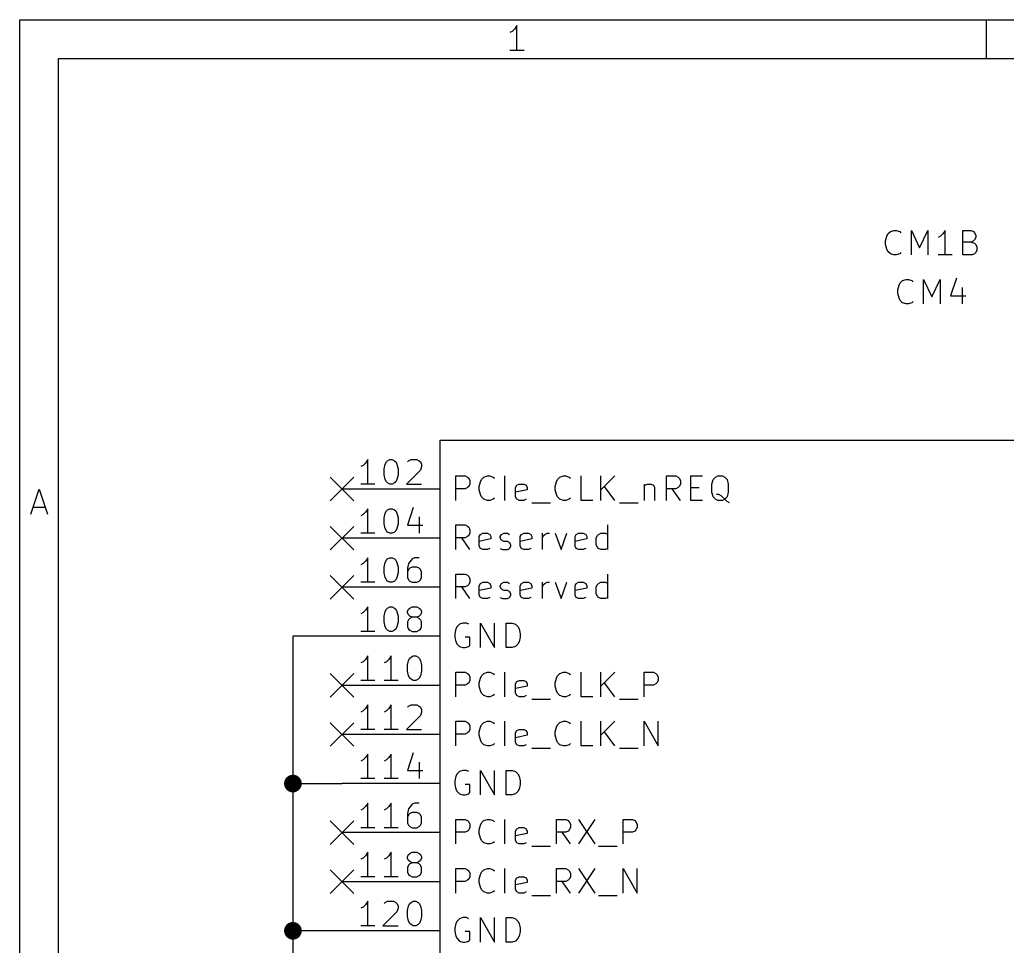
# Model space of a CAD drawing. Extents: x 0.4 to 11.3, y -7.9 to -0.4.
# Drawn here: x 0.394 to 2.405, y -2.282 to -0.394 of the extents above; entities that cross this region are included whole.
import ezdxf

# ---------------------------------------------------------------- set-up
doc = ezdxf.new("R2010")
doc.units = 0
doc.header["$MEASUREMENT"] = 0
for name, color, linetype in [('BLUE2', 5, 'CONTINUOUS'), ('CYAN2', 4, 'CONTINUOUS'), ('GREEN3', 91, 'CONTINUOUS'), ('RED2', 1, 'CONTINUOUS'), ('RED3', 11, 'CONTINUOUS')]:
    doc.layers.add(name, color=color, linetype=linetype)

msp = doc.modelspace()

# ---------------------------------------------------------------- linework, layer by layer
at = {"layer": 'BLUE2', "linetype": 'CONTINUOUS'}
for p, q in [((1.026, -1.326), (1.074, -1.374)), ((1.074, -1.326), (1.026, -1.374)), ((1.026, -1.426), (1.074, -1.474)), ((1.074, -1.426), (1.026, -1.474)), ((1.026, -1.526), (1.074, -1.574)), ((1.074, -1.526), (1.026, -1.574)), ((1.026, -1.726), (1.074, -1.774)), ((1.074, -1.726), (1.026, -1.774)), ((1.026, -1.826), (1.074, -1.874)), ((1.074, -1.826), (1.026, -1.874)), ((1.026, -2.026), (1.074, -2.074)), ((1.074, -2.026), (1.026, -2.074)), ((1.026, -2.126), (1.074, -2.174)), ((1.074, -2.126), (1.026, -2.174))]:
    msp.add_line(p, q, dxfattribs=at)
at = {"layer": 'CYAN2', "linetype": 'CONTINUOUS'}
for p, q in [((2.1667, -0.8252), (2.1738, -0.8228)), ((2.1738, -0.8228), (2.1786, -0.8228)), ((2.1786, -0.8228), (2.1857, -0.8252)), ((2.2095, -0.8728), (2.2095, -0.8228)), ((2.2095, -0.8228), (2.2262, -0.8585)), ((2.2262, -0.8585), (2.2429, -0.8228)), ((2.2429, -0.8228), (2.2429, -0.8728)), ((2.2786, -0.8228), (2.2738, -0.8299)), ((2.2786, -0.8728), (2.2786, -0.8228)), ((2.3143, -0.8728), (2.3143, -0.8228)), ((2.3143, -0.8228), (2.331, -0.8228)), ((2.331, -0.8228), (2.3357, -0.8252)), ((2.1571, -0.8442), (2.1595, -0.8347)), ((2.1571, -0.8514), (2.1571, -0.8442)), ((2.1595, -0.8347), (2.1619, -0.8299)), ((2.1619, -0.8299), (2.1667, -0.8252)), ((2.1857, -0.8252), (2.1881, -0.8276)), ((2.269, -0.8347), (2.2643, -0.8371)), ((2.2738, -0.8299), (2.269, -0.8347)), ((2.3357, -0.8442), (2.331, -0.8466)), ((2.3357, -0.8252), (2.3381, -0.8276)), ((2.3381, -0.8419), (2.3357, -0.8442)), ((2.3381, -0.8276), (2.3405, -0.8323)), ((2.3405, -0.8371), (2.3381, -0.8419)), ((2.3405, -0.8323), (2.3405, -0.8371)), ((2.1595, -0.8609), (2.1571, -0.8514)), ((2.1619, -0.8657), (2.1595, -0.8609)), ((2.331, -0.8466), (2.3143, -0.8466)), ((2.331, -0.8466), (2.3381, -0.849)), ((2.3381, -0.849), (2.3405, -0.8514)), ((2.3405, -0.8514), (2.3429, -0.8561)), ((2.3429, -0.8633), (2.3405, -0.868)), ((2.3429, -0.8561), (2.3429, -0.8633)), ((2.1667, -0.8704), (2.1619, -0.8657)), ((2.1738, -0.8728), (2.1667, -0.8704)), ((2.1786, -0.8728), (2.1738, -0.8728)), ((2.1857, -0.8704), (2.1786, -0.8728)), ((2.1881, -0.868), (2.1857, -0.8704)), ((2.2929, -0.8728), (2.2643, -0.8728)), ((2.3333, -0.8728), (2.3143, -0.8728)), ((2.3381, -0.8704), (2.3333, -0.8728)), ((2.3405, -0.868), (2.3381, -0.8704)), ((2.1917, -0.9252), (2.1988, -0.9228)), ((2.1988, -0.9228), (2.2036, -0.9228)), ((2.2036, -0.9228), (2.2107, -0.9252)), ((2.2345, -0.9728), (2.2345, -0.9228)), ((2.2345, -0.9228), (2.2512, -0.9585)), ((2.2512, -0.9585), (2.2679, -0.9228)), ((2.2679, -0.9228), (2.2679, -0.9728)), ((2.3012, -0.9204), (2.2893, -0.9561)), ((2.1821, -0.9442), (2.1845, -0.9347)), ((2.1821, -0.9514), (2.1821, -0.9442)), ((2.1845, -0.9347), (2.1869, -0.9299)), ((2.1869, -0.9299), (2.1917, -0.9252)), ((2.2107, -0.9252), (2.2131, -0.9276)), ((2.3131, -0.9395), (2.3131, -0.9728)), ((2.1845, -0.9609), (2.1821, -0.9514)), ((2.1869, -0.9657), (2.1845, -0.9609)), ((2.2893, -0.9561), (2.3202, -0.9561)), ((2.1917, -0.9704), (2.1869, -0.9657)), ((2.1988, -0.9728), (2.1917, -0.9704)), ((2.2036, -0.9728), (2.1988, -0.9728)), ((2.2107, -0.9704), (2.2036, -0.9728)), ((2.2131, -0.968), (2.2107, -0.9704)), ((1.2819, -1.3731), (1.2819, -1.3231)), ((1.2819, -1.3231), (1.3009, -1.3231)), ((1.3009, -1.3231), (1.3057, -1.3255)), ((1.3057, -1.3255), (1.3081, -1.3279)), ((1.3343, -1.3303), (1.339, -1.3255)), ((1.339, -1.3255), (1.3462, -1.3231)), ((1.3462, -1.3231), (1.3509, -1.3231)), ((1.3509, -1.3231), (1.3581, -1.3255)), ((1.3581, -1.3255), (1.3605, -1.3279)), ((1.3819, -1.3731), (1.3819, -1.3231)), ((1.489, -1.3303), (1.4938, -1.3255)), ((1.4938, -1.3255), (1.501, -1.3231)), ((1.501, -1.3231), (1.5057, -1.3231)), ((1.5057, -1.3231), (1.5129, -1.3255)), ((1.5129, -1.3255), (1.5152, -1.3279)), ((1.5367, -1.3731), (1.5367, -1.3231)), ((1.5771, -1.3731), (1.5771, -1.3231)), ((1.6057, -1.3231), (1.5771, -1.3517)), ((1.7105, -1.3731), (1.7105, -1.3231)), ((1.7105, -1.3231), (1.7295, -1.3231)), ((1.7295, -1.3231), (1.7343, -1.3255)), ((1.7343, -1.3255), (1.7367, -1.3279)), ((1.7605, -1.3731), (1.7605, -1.3231)), ((1.7605, -1.3231), (1.7843, -1.3231)), ((1.8057, -1.3303), (1.8105, -1.3255)), ((1.8105, -1.3255), (1.8152, -1.3231)), ((1.8152, -1.3231), (1.8248, -1.3231)), ((1.8248, -1.3231), (1.8295, -1.3255)), ((1.8295, -1.3255), (1.8343, -1.3303)), ((1.3057, -1.3469), (1.3009, -1.3493)), ((1.3081, -1.3446), (1.3057, -1.3469)), ((1.3081, -1.3279), (1.3105, -1.3327)), ((1.3105, -1.3398), (1.3081, -1.3446)), ((1.3105, -1.3327), (1.3105, -1.3398)), ((1.3295, -1.3446), (1.3319, -1.335)), ((1.3295, -1.3517), (1.3295, -1.3446)), ((1.3319, -1.335), (1.3343, -1.3303)), ((1.4033, -1.3469), (1.4057, -1.3422)), ((1.4033, -1.366), (1.4033, -1.3469)), ((1.4057, -1.3422), (1.4105, -1.3398)), ((1.4105, -1.3398), (1.42, -1.3398)), ((1.42, -1.3398), (1.4248, -1.3422)), ((1.4248, -1.3422), (1.4271, -1.3469)), ((1.4271, -1.3469), (1.4271, -1.3517)), ((1.4843, -1.3446), (1.4867, -1.335)), ((1.4843, -1.3517), (1.4843, -1.3446)), ((1.4867, -1.335), (1.489, -1.3303)), ((1.6057, -1.3731), (1.5843, -1.3446)), ((1.6652, -1.3398), (1.6652, -1.3731)), ((1.6652, -1.3446), (1.6676, -1.3422)), ((1.6676, -1.3422), (1.6724, -1.3398)), ((1.6724, -1.3398), (1.6795, -1.3398)), ((1.6795, -1.3398), (1.6843, -1.3422)), ((1.6843, -1.3422), (1.6867, -1.3469)), ((1.6867, -1.3469), (1.6867, -1.3731)), ((1.7343, -1.3469), (1.7295, -1.3493)), ((1.7367, -1.3446), (1.7343, -1.3469)), ((1.7367, -1.3279), (1.739, -1.3327)), ((1.739, -1.3398), (1.7367, -1.3446)), ((1.739, -1.3327), (1.739, -1.3398)), ((1.7605, -1.3469), (1.7771, -1.3469)), ((1.8033, -1.3398), (1.8057, -1.3303)), ((1.8033, -1.3565), (1.8033, -1.3398)), ((1.8343, -1.3303), (1.8367, -1.3398)), ((1.8367, -1.3398), (1.8367, -1.3565)), ((1.3009, -1.3493), (1.2819, -1.3493)), ((1.3319, -1.3612), (1.3295, -1.3517)), ((1.3343, -1.366), (1.3319, -1.3612)), ((1.339, -1.3708), (1.3343, -1.366)), ((1.4271, -1.3517), (1.4033, -1.3565)), ((1.4057, -1.3708), (1.4033, -1.366)), ((1.4867, -1.3612), (1.4843, -1.3517)), ((1.489, -1.366), (1.4867, -1.3612)), ((1.4938, -1.3708), (1.489, -1.366)), ((1.7295, -1.3493), (1.7105, -1.3493)), ((1.739, -1.3731), (1.7224, -1.3493)), ((1.8057, -1.366), (1.8033, -1.3565)), ((1.8105, -1.3708), (1.8057, -1.366)), ((1.8176, -1.3612), (1.8129, -1.3612)), ((1.8224, -1.3636), (1.8176, -1.3612)), ((1.8295, -1.3708), (1.8224, -1.3636)), ((1.8343, -1.366), (1.8295, -1.3708)), ((1.8367, -1.3565), (1.8343, -1.366)), ((1.3462, -1.3731), (1.339, -1.3708)), ((1.3509, -1.3731), (1.3462, -1.3731)), ((1.3581, -1.3708), (1.3509, -1.3731)), ((1.3605, -1.3684), (1.3581, -1.3708)), ((1.4105, -1.3731), (1.4057, -1.3708)), ((1.42, -1.3731), (1.4105, -1.3731)), ((1.4248, -1.3708), (1.42, -1.3731)), ((1.4367, -1.3779), (1.4748, -1.3779)), ((1.501, -1.3731), (1.4938, -1.3708)), ((1.5057, -1.3731), (1.501, -1.3731)), ((1.5129, -1.3708), (1.5057, -1.3731)), ((1.5152, -1.3684), (1.5129, -1.3708)), ((1.5605, -1.3731), (1.5367, -1.3731)), ((1.6152, -1.3779), (1.6533, -1.3779)), ((1.7843, -1.3731), (1.7605, -1.3731)), ((1.8152, -1.3731), (1.8105, -1.3708)), ((1.8248, -1.3731), (1.8152, -1.3731)), ((1.8295, -1.3708), (1.8248, -1.3731)), ((1.8343, -1.3755), (1.8295, -1.3708)), ((1.839, -1.3779), (1.8343, -1.3755)), ((1.2819, -1.4731), (1.2819, -1.4231)), ((1.2819, -1.4231), (1.3009, -1.4231)), ((1.3009, -1.4231), (1.3057, -1.4255)), ((1.3057, -1.4255), (1.3081, -1.4279)), ((1.5914, -1.4731), (1.5914, -1.4231)), ((1.3057, -1.4469), (1.3009, -1.4493)), ((1.3081, -1.4446), (1.3057, -1.4469)), ((1.3081, -1.4279), (1.3105, -1.4327)), ((1.3105, -1.4398), (1.3081, -1.4446)), ((1.3105, -1.4327), (1.3105, -1.4398)), ((1.3295, -1.4469), (1.3319, -1.4422)), ((1.3295, -1.466), (1.3295, -1.4469)), ((1.3319, -1.4422), (1.3367, -1.4398)), ((1.3367, -1.4398), (1.3462, -1.4398)), ((1.3462, -1.4398), (1.3509, -1.4422)), ((1.3509, -1.4422), (1.3533, -1.4469)), ((1.3533, -1.4469), (1.3533, -1.4517)), ((1.3724, -1.4469), (1.3748, -1.4422)), ((1.3724, -1.4493), (1.3724, -1.4469)), ((1.3748, -1.4422), (1.3795, -1.4398)), ((1.3795, -1.4398), (1.3867, -1.4398)), ((1.3867, -1.4398), (1.3914, -1.4422)), ((1.4129, -1.4469), (1.4152, -1.4422)), ((1.4129, -1.466), (1.4129, -1.4469)), ((1.4152, -1.4422), (1.42, -1.4398)), ((1.42, -1.4398), (1.4295, -1.4398)), ((1.4295, -1.4398), (1.4343, -1.4422)), ((1.4343, -1.4422), (1.4367, -1.4469)), ((1.4367, -1.4469), (1.4367, -1.4517)), ((1.4581, -1.4731), (1.4581, -1.4398)), ((1.4581, -1.4493), (1.4605, -1.4446)), ((1.4605, -1.4446), (1.4629, -1.4422)), ((1.4629, -1.4422), (1.4676, -1.4398)), ((1.4676, -1.4398), (1.4724, -1.4398)), ((1.4843, -1.4398), (1.4962, -1.4731)), ((1.4962, -1.4731), (1.5081, -1.4398)), ((1.5248, -1.4469), (1.5271, -1.4422)), ((1.5248, -1.466), (1.5248, -1.4469)), ((1.5271, -1.4422), (1.5319, -1.4398)), ((1.5319, -1.4398), (1.5414, -1.4398)), ((1.5414, -1.4398), (1.5462, -1.4422)), ((1.5462, -1.4422), (1.5486, -1.4469)), ((1.5486, -1.4469), (1.5486, -1.4517)), ((1.5676, -1.4493), (1.57, -1.4446)), ((1.57, -1.4446), (1.5724, -1.4422)), ((1.5724, -1.4422), (1.5771, -1.4398)), ((1.5771, -1.4398), (1.5867, -1.4398)), ((1.5867, -1.4398), (1.5914, -1.4422)), ((1.3009, -1.4493), (1.2819, -1.4493)), ((1.3105, -1.4731), (1.2938, -1.4493)), ((1.3533, -1.4517), (1.3295, -1.4565)), ((1.3319, -1.4708), (1.3295, -1.466)), ((1.3748, -1.4541), (1.3724, -1.4493)), ((1.3795, -1.4565), (1.3748, -1.4541)), ((1.3867, -1.4565), (1.3795, -1.4565)), ((1.3914, -1.4588), (1.3867, -1.4565)), ((1.3938, -1.4636), (1.3914, -1.4588)), ((1.3914, -1.4708), (1.3938, -1.466)), ((1.3938, -1.466), (1.3938, -1.4636)), ((1.4367, -1.4517), (1.4129, -1.4565)), ((1.4152, -1.4708), (1.4129, -1.466)), ((1.5486, -1.4517), (1.5248, -1.4565)), ((1.5271, -1.4708), (1.5248, -1.466)), ((1.5676, -1.4636), (1.5676, -1.4493)), ((1.57, -1.4684), (1.5676, -1.4636)), ((1.3367, -1.4731), (1.3319, -1.4708)), ((1.3462, -1.4731), (1.3367, -1.4731)), ((1.3509, -1.4708), (1.3462, -1.4731)), ((1.3724, -1.4708), (1.3771, -1.4731)), ((1.3771, -1.4731), (1.3867, -1.4731)), ((1.3867, -1.4731), (1.3914, -1.4708)), ((1.42, -1.4731), (1.4152, -1.4708)), ((1.4295, -1.4731), (1.42, -1.4731)), ((1.4343, -1.4708), (1.4295, -1.4731)), ((1.5319, -1.4731), (1.5271, -1.4708)), ((1.5414, -1.4731), (1.5319, -1.4731)), ((1.5462, -1.4708), (1.5414, -1.4731)), ((1.5724, -1.4708), (1.57, -1.4684)), ((1.5771, -1.4731), (1.5724, -1.4708)), ((1.5867, -1.4731), (1.5771, -1.4731)), ((1.5914, -1.4708), (1.5867, -1.4731)), ((1.2819, -1.5731), (1.2819, -1.5231)), ((1.2819, -1.5231), (1.3009, -1.5231)), ((1.3009, -1.5231), (1.3057, -1.5255)), ((1.3057, -1.5255), (1.3081, -1.5279)), ((1.3081, -1.5279), (1.3105, -1.5327)), ((1.5914, -1.5731), (1.5914, -1.5231)), ((1.3057, -1.5469), (1.3009, -1.5493)), ((1.3081, -1.5446), (1.3057, -1.5469)), ((1.3105, -1.5398), (1.3081, -1.5446)), ((1.3105, -1.5327), (1.3105, -1.5398)), ((1.3295, -1.5469), (1.3319, -1.5422)), ((1.3295, -1.566), (1.3295, -1.5469)), ((1.3319, -1.5422), (1.3367, -1.5398)), ((1.3367, -1.5398), (1.3462, -1.5398)), ((1.3462, -1.5398), (1.3509, -1.5422)), ((1.3509, -1.5422), (1.3533, -1.5469)), ((1.3533, -1.5469), (1.3533, -1.5517)), ((1.3724, -1.5469), (1.3748, -1.5422)), ((1.3724, -1.5493), (1.3724, -1.5469)), ((1.3748, -1.5422), (1.3795, -1.5398)), ((1.3795, -1.5398), (1.3867, -1.5398)), ((1.3867, -1.5398), (1.3914, -1.5422)), ((1.4129, -1.5469), (1.4152, -1.5422)), ((1.4129, -1.566), (1.4129, -1.5469)), ((1.4152, -1.5422), (1.42, -1.5398)), ((1.42, -1.5398), (1.4295, -1.5398)), ((1.4295, -1.5398), (1.4343, -1.5422)), ((1.4343, -1.5422), (1.4367, -1.5469)), ((1.4367, -1.5469), (1.4367, -1.5517)), ((1.4581, -1.5731), (1.4581, -1.5398)), ((1.4581, -1.5493), (1.4605, -1.5446)), ((1.4605, -1.5446), (1.4629, -1.5422)), ((1.4629, -1.5422), (1.4676, -1.5398)), ((1.4676, -1.5398), (1.4724, -1.5398)), ((1.4843, -1.5398), (1.4962, -1.5731)), ((1.4962, -1.5731), (1.5081, -1.5398)), ((1.5248, -1.5469), (1.5271, -1.5422)), ((1.5248, -1.566), (1.5248, -1.5469)), ((1.5271, -1.5422), (1.5319, -1.5398)), ((1.5319, -1.5398), (1.5414, -1.5398)), ((1.5414, -1.5398), (1.5462, -1.5422)), ((1.5462, -1.5422), (1.5486, -1.5469)), ((1.5486, -1.5469), (1.5486, -1.5517)), ((1.5676, -1.5493), (1.57, -1.5446)), ((1.57, -1.5446), (1.5724, -1.5422)), ((1.5724, -1.5422), (1.5771, -1.5398)), ((1.5771, -1.5398), (1.5867, -1.5398)), ((1.5867, -1.5398), (1.5914, -1.5422)), ((1.3009, -1.5493), (1.2819, -1.5493)), ((1.3105, -1.5731), (1.2938, -1.5493)), ((1.3533, -1.5517), (1.3295, -1.5565)), ((1.3319, -1.5708), (1.3295, -1.566)), ((1.3748, -1.5541), (1.3724, -1.5493)), ((1.3795, -1.5565), (1.3748, -1.5541)), ((1.3867, -1.5565), (1.3795, -1.5565)), ((1.3914, -1.5588), (1.3867, -1.5565)), ((1.3938, -1.5636), (1.3914, -1.5588)), ((1.3914, -1.5708), (1.3938, -1.566)), ((1.3938, -1.566), (1.3938, -1.5636)), ((1.4367, -1.5517), (1.4129, -1.5565)), ((1.4152, -1.5708), (1.4129, -1.566)), ((1.5486, -1.5517), (1.5248, -1.5565)), ((1.5271, -1.5708), (1.5248, -1.566)), ((1.5676, -1.5636), (1.5676, -1.5493)), ((1.57, -1.5684), (1.5676, -1.5636)), ((1.5724, -1.5708), (1.57, -1.5684)), ((1.3367, -1.5731), (1.3319, -1.5708)), ((1.3462, -1.5731), (1.3367, -1.5731)), ((1.3509, -1.5708), (1.3462, -1.5731)), ((1.3724, -1.5708), (1.3771, -1.5731)), ((1.3771, -1.5731), (1.3867, -1.5731)), ((1.3867, -1.5731), (1.3914, -1.5708)), ((1.42, -1.5731), (1.4152, -1.5708)), ((1.4295, -1.5731), (1.42, -1.5731)), ((1.4343, -1.5708), (1.4295, -1.5731)), ((1.5319, -1.5731), (1.5271, -1.5708)), ((1.5414, -1.5731), (1.5319, -1.5731)), ((1.5462, -1.5708), (1.5414, -1.5731)), ((1.5771, -1.5731), (1.5724, -1.5708)), ((1.5867, -1.5731), (1.5771, -1.5731)), ((1.5914, -1.5708), (1.5867, -1.5731)), ((1.289, -1.6255), (1.2843, -1.6303)), ((1.2962, -1.6231), (1.289, -1.6255)), ((1.3033, -1.6231), (1.2962, -1.6231)), ((1.3081, -1.6255), (1.3033, -1.6231)), ((1.3319, -1.6731), (1.3319, -1.6231)), ((1.3319, -1.6231), (1.3605, -1.6731)), ((1.3605, -1.6731), (1.3605, -1.6231)), ((1.3843, -1.6731), (1.3843, -1.6231)), ((1.3843, -1.6231), (1.3962, -1.6231)), ((1.3962, -1.6231), (1.4033, -1.6255)), ((1.4033, -1.6255), (1.4081, -1.6303)), ((1.2819, -1.635), (1.2795, -1.6446)), ((1.2795, -1.6446), (1.2795, -1.6517)), ((1.2843, -1.6303), (1.2819, -1.635)), ((1.4081, -1.6303), (1.4105, -1.635)), ((1.4105, -1.635), (1.4129, -1.6446)), ((1.4129, -1.6446), (1.4129, -1.6517)), ((1.2795, -1.6517), (1.2819, -1.6612)), ((1.2819, -1.6612), (1.2843, -1.666)), ((1.2843, -1.666), (1.289, -1.6708)), ((1.3105, -1.6517), (1.3009, -1.6517)), ((1.3081, -1.6708), (1.3105, -1.6684)), ((1.3105, -1.6684), (1.3105, -1.6517)), ((1.4081, -1.666), (1.4033, -1.6708)), ((1.4105, -1.6612), (1.4081, -1.666)), ((1.4129, -1.6517), (1.4105, -1.6612)), ((1.289, -1.6708), (1.2962, -1.6731)), ((1.2962, -1.6731), (1.3009, -1.6731)), ((1.3009, -1.6731), (1.3081, -1.6708)), ((1.3962, -1.6731), (1.3843, -1.6731)), ((1.4033, -1.6708), (1.3962, -1.6731)), ((1.2819, -1.7731), (1.2819, -1.7231)), ((1.2819, -1.7231), (1.3009, -1.7231)), ((1.3009, -1.7231), (1.3057, -1.7255)), ((1.3057, -1.7255), (1.3081, -1.7279)), ((1.3081, -1.7279), (1.3105, -1.7327)), ((1.3343, -1.7303), (1.339, -1.7255)), ((1.339, -1.7255), (1.3462, -1.7231)), ((1.3462, -1.7231), (1.3509, -1.7231)), ((1.3509, -1.7231), (1.3581, -1.7255)), ((1.3581, -1.7255), (1.3605, -1.7279)), ((1.3819, -1.7731), (1.3819, -1.7231)), ((1.489, -1.7303), (1.4938, -1.7255)), ((1.4938, -1.7255), (1.501, -1.7231)), ((1.501, -1.7231), (1.5057, -1.7231)), ((1.5057, -1.7231), (1.5129, -1.7255)), ((1.5129, -1.7255), (1.5152, -1.7279)), ((1.5367, -1.7731), (1.5367, -1.7231)), ((1.5771, -1.7731), (1.5771, -1.7231)), ((1.6057, -1.7231), (1.5771, -1.7517)), ((1.6652, -1.7731), (1.6652, -1.7231)), ((1.6652, -1.7231), (1.6843, -1.7231)), ((1.6843, -1.7231), (1.689, -1.7255)), ((1.689, -1.7255), (1.6914, -1.7279)), ((1.6914, -1.7279), (1.6938, -1.7327)), ((1.3009, -1.7493), (1.2819, -1.7493)), ((1.3057, -1.7469), (1.3009, -1.7493)), ((1.3081, -1.7446), (1.3057, -1.7469)), ((1.3105, -1.7398), (1.3081, -1.7446)), ((1.3105, -1.7327), (1.3105, -1.7398)), ((1.3295, -1.7446), (1.3319, -1.735)), ((1.3295, -1.7517), (1.3295, -1.7446)), ((1.3319, -1.735), (1.3343, -1.7303)), ((1.4033, -1.7469), (1.4057, -1.7422)), ((1.4033, -1.766), (1.4033, -1.7469)), ((1.4057, -1.7422), (1.4105, -1.7398)), ((1.4105, -1.7398), (1.42, -1.7398)), ((1.42, -1.7398), (1.4248, -1.7422)), ((1.4248, -1.7422), (1.4271, -1.7469)), ((1.4271, -1.7469), (1.4271, -1.7517)), ((1.4843, -1.7446), (1.4867, -1.735)), ((1.4843, -1.7517), (1.4843, -1.7446)), ((1.4867, -1.735), (1.489, -1.7303)), ((1.6057, -1.7731), (1.5843, -1.7446)), ((1.6843, -1.7493), (1.6652, -1.7493)), ((1.689, -1.7469), (1.6843, -1.7493)), ((1.6914, -1.7446), (1.689, -1.7469)), ((1.6938, -1.7398), (1.6914, -1.7446)), ((1.6938, -1.7327), (1.6938, -1.7398)), ((1.3319, -1.7612), (1.3295, -1.7517)), ((1.3343, -1.766), (1.3319, -1.7612)), ((1.339, -1.7708), (1.3343, -1.766)), ((1.3605, -1.7684), (1.3581, -1.7708)), ((1.4271, -1.7517), (1.4033, -1.7565)), ((1.4057, -1.7708), (1.4033, -1.766)), ((1.4867, -1.7612), (1.4843, -1.7517)), ((1.489, -1.766), (1.4867, -1.7612)), ((1.4938, -1.7708), (1.489, -1.766)), ((1.5152, -1.7684), (1.5129, -1.7708)), ((1.3462, -1.7731), (1.339, -1.7708)), ((1.3509, -1.7731), (1.3462, -1.7731)), ((1.3581, -1.7708), (1.3509, -1.7731)), ((1.4105, -1.7731), (1.4057, -1.7708)), ((1.42, -1.7731), (1.4105, -1.7731)), ((1.4248, -1.7708), (1.42, -1.7731)), ((1.4367, -1.7779), (1.4748, -1.7779)), ((1.501, -1.7731), (1.4938, -1.7708)), ((1.5057, -1.7731), (1.501, -1.7731)), ((1.5129, -1.7708), (1.5057, -1.7731)), ((1.5605, -1.7731), (1.5367, -1.7731)), ((1.6152, -1.7779), (1.6533, -1.7779)), ((1.2819, -1.8731), (1.2819, -1.8231)), ((1.2819, -1.8231), (1.3009, -1.8231)), ((1.3009, -1.8231), (1.3057, -1.8255)), ((1.3057, -1.8255), (1.3081, -1.8279)), ((1.3081, -1.8279), (1.3105, -1.8327)), ((1.3343, -1.8303), (1.339, -1.8255)), ((1.339, -1.8255), (1.3462, -1.8231)), ((1.3462, -1.8231), (1.3509, -1.8231)), ((1.3509, -1.8231), (1.3581, -1.8255)), ((1.3581, -1.8255), (1.3605, -1.8279)), ((1.3819, -1.8731), (1.3819, -1.8231)), ((1.489, -1.8303), (1.4938, -1.8255)), ((1.4938, -1.8255), (1.501, -1.8231)), ((1.501, -1.8231), (1.5057, -1.8231)), ((1.5057, -1.8231), (1.5129, -1.8255)), ((1.5129, -1.8255), (1.5152, -1.8279)), ((1.5367, -1.8731), (1.5367, -1.8231)), ((1.5771, -1.8731), (1.5771, -1.8231)), ((1.6057, -1.8231), (1.5771, -1.8517)), ((1.6652, -1.8731), (1.6652, -1.8231)), ((1.6652, -1.8231), (1.6938, -1.8731)), ((1.6938, -1.8731), (1.6938, -1.8231)), ((1.3009, -1.8493), (1.2819, -1.8493)), ((1.3057, -1.8469), (1.3009, -1.8493)), ((1.3081, -1.8446), (1.3057, -1.8469)), ((1.3105, -1.8398), (1.3081, -1.8446)), ((1.3105, -1.8327), (1.3105, -1.8398)), ((1.3295, -1.8446), (1.3319, -1.835)), ((1.3295, -1.8517), (1.3295, -1.8446)), ((1.3319, -1.835), (1.3343, -1.8303)), ((1.4033, -1.8469), (1.4057, -1.8422)), ((1.4033, -1.866), (1.4033, -1.8469)), ((1.4057, -1.8422), (1.4105, -1.8398)), ((1.4105, -1.8398), (1.42, -1.8398)), ((1.42, -1.8398), (1.4248, -1.8422)), ((1.4248, -1.8422), (1.4271, -1.8469)), ((1.4271, -1.8469), (1.4271, -1.8517)), ((1.4843, -1.8446), (1.4867, -1.835)), ((1.4843, -1.8517), (1.4843, -1.8446)), ((1.4867, -1.835), (1.489, -1.8303)), ((1.6057, -1.8731), (1.5843, -1.8446)), ((1.3319, -1.8612), (1.3295, -1.8517)), ((1.3343, -1.866), (1.3319, -1.8612)), ((1.339, -1.8708), (1.3343, -1.866)), ((1.3605, -1.8684), (1.3581, -1.8708)), ((1.4271, -1.8517), (1.4033, -1.8565)), ((1.4057, -1.8708), (1.4033, -1.866)), ((1.4867, -1.8612), (1.4843, -1.8517)), ((1.489, -1.866), (1.4867, -1.8612)), ((1.4938, -1.8708), (1.489, -1.866)), ((1.5152, -1.8684), (1.5129, -1.8708)), ((1.3462, -1.8731), (1.339, -1.8708)), ((1.3509, -1.8731), (1.3462, -1.8731)), ((1.3581, -1.8708), (1.3509, -1.8731)), ((1.4105, -1.8731), (1.4057, -1.8708)), ((1.42, -1.8731), (1.4105, -1.8731)), ((1.4248, -1.8708), (1.42, -1.8731)), ((1.4367, -1.8779), (1.4748, -1.8779)), ((1.501, -1.8731), (1.4938, -1.8708)), ((1.5057, -1.8731), (1.501, -1.8731)), ((1.5129, -1.8708), (1.5057, -1.8731)), ((1.5605, -1.8731), (1.5367, -1.8731)), ((1.6152, -1.8779), (1.6533, -1.8779)), ((1.2843, -1.9303), (1.2819, -1.935)), ((1.289, -1.9255), (1.2843, -1.9303)), ((1.2962, -1.9231), (1.289, -1.9255)), ((1.3033, -1.9231), (1.2962, -1.9231)), ((1.3081, -1.9255), (1.3033, -1.9231)), ((1.3319, -1.9731), (1.3319, -1.9231)), ((1.3319, -1.9231), (1.3605, -1.9731)), ((1.3605, -1.9731), (1.3605, -1.9231)), ((1.3843, -1.9731), (1.3843, -1.9231)), ((1.3843, -1.9231), (1.3962, -1.9231)), ((1.3962, -1.9231), (1.4033, -1.9255)), ((1.4033, -1.9255), (1.4081, -1.9303)), ((1.4081, -1.9303), (1.4105, -1.935)), ((1.2819, -1.935), (1.2795, -1.9446)), ((1.2795, -1.9446), (1.2795, -1.9517)), ((1.4105, -1.935), (1.4129, -1.9446)), ((1.4129, -1.9446), (1.4129, -1.9517)), ((1.2795, -1.9517), (1.2819, -1.9612)), ((1.2819, -1.9612), (1.2843, -1.966)), ((1.2843, -1.966), (1.289, -1.9708)), ((1.289, -1.9708), (1.2962, -1.9731)), ((1.3105, -1.9517), (1.3009, -1.9517)), ((1.3009, -1.9731), (1.3081, -1.9708)), ((1.3081, -1.9708), (1.3105, -1.9684)), ((1.3105, -1.9684), (1.3105, -1.9517)), ((1.4033, -1.9708), (1.3962, -1.9731)), ((1.4081, -1.966), (1.4033, -1.9708)), ((1.4105, -1.9612), (1.4081, -1.966)), ((1.4129, -1.9517), (1.4105, -1.9612)), ((1.2962, -1.9731), (1.3009, -1.9731)), ((1.3962, -1.9731), (1.3843, -1.9731)), ((1.2819, -2.0731), (1.2819, -2.0231)), ((1.2819, -2.0231), (1.3009, -2.0231)), ((1.3009, -2.0231), (1.3057, -2.0255)), ((1.3057, -2.0255), (1.3081, -2.0279)), ((1.3081, -2.0279), (1.3105, -2.0327)), ((1.3319, -2.035), (1.3343, -2.0303)), ((1.3343, -2.0303), (1.339, -2.0255)), ((1.339, -2.0255), (1.3462, -2.0231)), ((1.3462, -2.0231), (1.3509, -2.0231)), ((1.3509, -2.0231), (1.3581, -2.0255)), ((1.3581, -2.0255), (1.3605, -2.0279)), ((1.3819, -2.0731), (1.3819, -2.0231)), ((1.4867, -2.0731), (1.4867, -2.0231)), ((1.4867, -2.0231), (1.5057, -2.0231)), ((1.5057, -2.0231), (1.5105, -2.0255)), ((1.5105, -2.0255), (1.5129, -2.0279)), ((1.5129, -2.0279), (1.5152, -2.0327)), ((1.5319, -2.0231), (1.5652, -2.0731)), ((1.5652, -2.0231), (1.5319, -2.0731)), ((1.6224, -2.0731), (1.6224, -2.0231)), ((1.6224, -2.0231), (1.6414, -2.0231)), ((1.6414, -2.0231), (1.6462, -2.0255)), ((1.6462, -2.0255), (1.6486, -2.0279)), ((1.6486, -2.0279), (1.6509, -2.0327)), ((1.3009, -2.0493), (1.2819, -2.0493)), ((1.3057, -2.0469), (1.3009, -2.0493)), ((1.3081, -2.0446), (1.3057, -2.0469)), ((1.3105, -2.0398), (1.3081, -2.0446)), ((1.3105, -2.0327), (1.3105, -2.0398)), ((1.3295, -2.0446), (1.3319, -2.035)), ((1.3295, -2.0517), (1.3295, -2.0446)), ((1.4033, -2.0469), (1.4057, -2.0422)), ((1.4033, -2.066), (1.4033, -2.0469)), ((1.4057, -2.0422), (1.4105, -2.0398)), ((1.4105, -2.0398), (1.42, -2.0398)), ((1.42, -2.0398), (1.4248, -2.0422)), ((1.4248, -2.0422), (1.4271, -2.0469)), ((1.4271, -2.0469), (1.4271, -2.0517)), ((1.5057, -2.0493), (1.4867, -2.0493)), ((1.5152, -2.0731), (1.4986, -2.0493)), ((1.5105, -2.0469), (1.5057, -2.0493)), ((1.5129, -2.0446), (1.5105, -2.0469)), ((1.5152, -2.0398), (1.5129, -2.0446)), ((1.5152, -2.0327), (1.5152, -2.0398)), ((1.6414, -2.0493), (1.6224, -2.0493)), ((1.6462, -2.0469), (1.6414, -2.0493)), ((1.6486, -2.0446), (1.6462, -2.0469)), ((1.6509, -2.0398), (1.6486, -2.0446)), ((1.6509, -2.0327), (1.6509, -2.0398)), ((1.3319, -2.0612), (1.3295, -2.0517)), ((1.3343, -2.066), (1.3319, -2.0612)), ((1.339, -2.0708), (1.3343, -2.066)), ((1.3462, -2.0731), (1.339, -2.0708)), ((1.3581, -2.0708), (1.3509, -2.0731)), ((1.3605, -2.0684), (1.3581, -2.0708)), ((1.4271, -2.0517), (1.4033, -2.0565)), ((1.4057, -2.0708), (1.4033, -2.066)), ((1.4105, -2.0731), (1.4057, -2.0708)), ((1.4248, -2.0708), (1.42, -2.0731)), ((1.3509, -2.0731), (1.3462, -2.0731)), ((1.42, -2.0731), (1.4105, -2.0731)), ((1.4367, -2.0779), (1.4748, -2.0779)), ((1.5724, -2.0779), (1.6105, -2.0779)), ((1.2819, -2.1731), (1.2819, -2.1231)), ((1.2819, -2.1231), (1.3009, -2.1231)), ((1.3009, -2.1231), (1.3057, -2.1255)), ((1.3057, -2.1255), (1.3081, -2.1279)), ((1.3081, -2.1279), (1.3105, -2.1327)), ((1.3319, -2.135), (1.3343, -2.1303)), ((1.3343, -2.1303), (1.339, -2.1255)), ((1.339, -2.1255), (1.3462, -2.1231)), ((1.3462, -2.1231), (1.3509, -2.1231)), ((1.3509, -2.1231), (1.3581, -2.1255)), ((1.3581, -2.1255), (1.3605, -2.1279)), ((1.3819, -2.1731), (1.3819, -2.1231)), ((1.4867, -2.1731), (1.4867, -2.1231)), ((1.4867, -2.1231), (1.5057, -2.1231)), ((1.5057, -2.1231), (1.5105, -2.1255)), ((1.5105, -2.1255), (1.5129, -2.1279)), ((1.5129, -2.1279), (1.5152, -2.1327)), ((1.5319, -2.1231), (1.5652, -2.1731)), ((1.5652, -2.1231), (1.5319, -2.1731)), ((1.6224, -2.1731), (1.6224, -2.1231)), ((1.6224, -2.1231), (1.6509, -2.1731)), ((1.6509, -2.1731), (1.6509, -2.1231)), ((1.3009, -2.1493), (1.2819, -2.1493)), ((1.3057, -2.1469), (1.3009, -2.1493)), ((1.3081, -2.1446), (1.3057, -2.1469)), ((1.3105, -2.1398), (1.3081, -2.1446)), ((1.3105, -2.1327), (1.3105, -2.1398)), ((1.3295, -2.1446), (1.3319, -2.135)), ((1.3295, -2.1517), (1.3295, -2.1446)), ((1.3319, -2.1612), (1.3295, -2.1517)), ((1.4033, -2.1469), (1.4057, -2.1422)), ((1.4033, -2.166), (1.4033, -2.1469)), ((1.4271, -2.1517), (1.4033, -2.1565)), ((1.4057, -2.1422), (1.4105, -2.1398)), ((1.4105, -2.1398), (1.42, -2.1398)), ((1.42, -2.1398), (1.4248, -2.1422)), ((1.4248, -2.1422), (1.4271, -2.1469)), ((1.4271, -2.1469), (1.4271, -2.1517)), ((1.5057, -2.1493), (1.4867, -2.1493)), ((1.5152, -2.1731), (1.4986, -2.1493)), ((1.5105, -2.1469), (1.5057, -2.1493)), ((1.5129, -2.1446), (1.5105, -2.1469)), ((1.5152, -2.1398), (1.5129, -2.1446)), ((1.5152, -2.1327), (1.5152, -2.1398)), ((1.3343, -2.166), (1.3319, -2.1612)), ((1.339, -2.1708), (1.3343, -2.166)), ((1.3462, -2.1731), (1.339, -2.1708)), ((1.3581, -2.1708), (1.3509, -2.1731)), ((1.3605, -2.1684), (1.3581, -2.1708)), ((1.4057, -2.1708), (1.4033, -2.166)), ((1.4105, -2.1731), (1.4057, -2.1708)), ((1.4248, -2.1708), (1.42, -2.1731)), ((1.3509, -2.1731), (1.3462, -2.1731)), ((1.42, -2.1731), (1.4105, -2.1731)), ((1.4367, -2.1779), (1.4748, -2.1779)), ((1.5724, -2.1779), (1.6105, -2.1779)), ((1.2843, -2.2303), (1.2819, -2.235)), ((1.289, -2.2255), (1.2843, -2.2303)), ((1.2962, -2.2231), (1.289, -2.2255)), ((1.3033, -2.2231), (1.2962, -2.2231)), ((1.3081, -2.2255), (1.3033, -2.2231)), ((1.3319, -2.2731), (1.3319, -2.2231)), ((1.3319, -2.2231), (1.3605, -2.2731)), ((1.3605, -2.2731), (1.3605, -2.2231)), ((1.3843, -2.2731), (1.3843, -2.2231)), ((1.3843, -2.2231), (1.3962, -2.2231)), ((1.3962, -2.2231), (1.4033, -2.2255)), ((1.4033, -2.2255), (1.4081, -2.2303)), ((1.4081, -2.2303), (1.4105, -2.235)), ((1.2819, -2.235), (1.2795, -2.2446)), ((1.2795, -2.2446), (1.2795, -2.2517)), ((1.2795, -2.2517), (1.2819, -2.2612)), ((1.3105, -2.2517), (1.3009, -2.2517)), ((1.3105, -2.2684), (1.3105, -2.2517)), ((1.4105, -2.235), (1.4129, -2.2446)), ((1.4129, -2.2517), (1.4105, -2.2612)), ((1.4129, -2.2446), (1.4129, -2.2517)), ((1.2819, -2.2612), (1.2843, -2.266)), ((1.2843, -2.266), (1.289, -2.2708)), ((1.289, -2.2708), (1.2962, -2.2731)), ((1.3009, -2.2731), (1.3081, -2.2708)), ((1.3081, -2.2708), (1.3105, -2.2684)), ((1.4033, -2.2708), (1.3962, -2.2731)), ((1.4081, -2.266), (1.4033, -2.2708)), ((1.4105, -2.2612), (1.4081, -2.266)), ((1.2962, -2.2731), (1.3009, -2.2731)), ((1.3962, -2.2731), (1.3843, -2.2731))]:
    msp.add_line(p, q, dxfattribs=at)
at = {"layer": 'GREEN3', "linetype": 'CONTINUOUS'}
for p, q in [((1.05, -1.65), (0.95, -1.65)), ((0.95, -1.65), (0.95, -1.95)), ((0.95, -1.95), (1.05, -1.95)), ((0.95, -1.95), (0.95, -2.25)), ((0.95, -2.25), (0.95, -2.55)), ((1.05, -2.25), (0.95, -2.25))]:
    msp.add_line(p, q, dxfattribs=at)
at = {"layer": 'GREEN3', "const_width": 0.018}
for points in [[(0.941, -1.95, 1), (0.959, -1.95, 1)], [(0.941, -2.25, 1), (0.959, -2.25, 1)]]:
    msp.add_lwpolyline(points, format="xyb", close=True, dxfattribs=at)
at = {"layer": 'RED2', "linetype": 'CONTINUOUS'}
for p, q in [((0.3937, -0.3937), (11.2993, -0.3937)), ((0.3937, -7.8743), (0.3937, -0.3937)), ((2.3622, -0.4724), (2.3622, -0.3937)), ((1.3965, -0.4174), (1.3916, -0.4199)), ((1.4013, -0.4126), (1.3965, -0.4174)), ((1.4062, -0.4053), (1.4013, -0.4126)), ((1.4062, -0.4564), (1.4062, -0.4053)), ((1.4208, -0.4564), (1.3916, -0.4564)), ((0.4724, -0.4724), (11.2206, -0.4724)), ((0.4724, -7.7956), (0.4724, -0.4724)), ((1.25, -6.35), (1.25, -1.25)), ((1.25, -1.25), (3.25, -1.25)), ((0.416, -1.4013), (0.4331, -1.3501)), ((0.4331, -1.3501), (0.4501, -1.4013)), ((1.25, -1.35), (1.05, -1.35)), ((0.4209, -1.3867), (0.4453, -1.3867)), ((1.25, -1.45), (1.05, -1.45)), ((1.25, -1.55), (1.05, -1.55)), ((1.25, -1.65), (1.05, -1.65)), ((1.25, -1.75), (1.05, -1.75)), ((1.25, -1.85), (1.05, -1.85)), ((1.25, -1.95), (1.05, -1.95)), ((1.25, -2.05), (1.05, -2.05)), ((1.25, -2.15), (1.05, -2.15)), ((1.25, -2.25), (1.05, -2.25))]:
    msp.add_line(p, q, dxfattribs=at)
at = {"layer": 'RED3', "linetype": 'CONTINUOUS'}
for p, q in [((1.0929, -1.3018), (1.0881, -1.3042)), ((1.0976, -1.297), (1.0929, -1.3018)), ((1.1024, -1.2899), (1.0976, -1.297)), ((1.1024, -1.3399), (1.1024, -1.2899)), ((1.1357, -1.3089), (1.1381, -1.2994)), ((1.1381, -1.2994), (1.1405, -1.2946)), ((1.1405, -1.2946), (1.1429, -1.2923)), ((1.1429, -1.2923), (1.1476, -1.2899)), ((1.1476, -1.2899), (1.1524, -1.2899)), ((1.1524, -1.2899), (1.1571, -1.2923)), ((1.1571, -1.2923), (1.1595, -1.2946)), ((1.1595, -1.2946), (1.1619, -1.2994)), ((1.1619, -1.2994), (1.1643, -1.3089)), ((1.1833, -1.2946), (1.1857, -1.2923)), ((1.1857, -1.2923), (1.1905, -1.2899)), ((1.1905, -1.2899), (1.2024, -1.2899)), ((1.2024, -1.2899), (1.2071, -1.2923)), ((1.2071, -1.2923), (1.2095, -1.2946)), ((1.2095, -1.2946), (1.2119, -1.2994)), ((1.2119, -1.3042), (1.2095, -1.3113)), ((1.2119, -1.2994), (1.2119, -1.3042)), ((1.1357, -1.3208), (1.1357, -1.3089)), ((1.1381, -1.3304), (1.1357, -1.3208)), ((1.1643, -1.3208), (1.1619, -1.3304)), ((1.1643, -1.3089), (1.1643, -1.3208)), ((1.2095, -1.3113), (1.181, -1.3399)), ((1.1167, -1.3399), (1.0881, -1.3399)), ((1.1405, -1.3351), (1.1381, -1.3304)), ((1.1429, -1.3375), (1.1405, -1.3351)), ((1.1476, -1.3399), (1.1429, -1.3375)), ((1.1524, -1.3399), (1.1476, -1.3399)), ((1.1571, -1.3375), (1.1524, -1.3399)), ((1.1595, -1.3351), (1.1571, -1.3375)), ((1.1619, -1.3304), (1.1595, -1.3351)), ((1.181, -1.3399), (1.2119, -1.3399)), ((1.1952, -1.3875), (1.1833, -1.4232)), ((1.0929, -1.4018), (1.0881, -1.4042)), ((1.0976, -1.397), (1.0929, -1.4018)), ((1.1024, -1.3899), (1.0976, -1.397)), ((1.1024, -1.4399), (1.1024, -1.3899)), ((1.1357, -1.4089), (1.1381, -1.3994)), ((1.1381, -1.3994), (1.1405, -1.3946)), ((1.1405, -1.3946), (1.1429, -1.3923)), ((1.1429, -1.3923), (1.1476, -1.3899)), ((1.1476, -1.3899), (1.1524, -1.3899)), ((1.1524, -1.3899), (1.1571, -1.3923)), ((1.1571, -1.3923), (1.1595, -1.3946)), ((1.1595, -1.3946), (1.1619, -1.3994)), ((1.1619, -1.3994), (1.1643, -1.4089)), ((1.2071, -1.4065), (1.2071, -1.4399)), ((1.1357, -1.4208), (1.1357, -1.4089)), ((1.1381, -1.4304), (1.1357, -1.4208)), ((1.1643, -1.4208), (1.1619, -1.4304)), ((1.1643, -1.4089), (1.1643, -1.4208)), ((1.1833, -1.4232), (1.2143, -1.4232)), ((1.1167, -1.4399), (1.0881, -1.4399)), ((1.1405, -1.4351), (1.1381, -1.4304)), ((1.1429, -1.4375), (1.1405, -1.4351)), ((1.1476, -1.4399), (1.1429, -1.4375)), ((1.1524, -1.4399), (1.1476, -1.4399)), ((1.1571, -1.4375), (1.1524, -1.4399)), ((1.1595, -1.4351), (1.1571, -1.4375)), ((1.1619, -1.4304), (1.1595, -1.4351)), ((1.0929, -1.5018), (1.0881, -1.5042)), ((1.0976, -1.497), (1.0929, -1.5018)), ((1.1024, -1.4899), (1.0976, -1.497)), ((1.1024, -1.5399), (1.1024, -1.4899)), ((1.1357, -1.5089), (1.1381, -1.4994)), ((1.1381, -1.4994), (1.1405, -1.4946)), ((1.1405, -1.4946), (1.1429, -1.4923)), ((1.1429, -1.4923), (1.1476, -1.4899)), ((1.1476, -1.4899), (1.1524, -1.4899)), ((1.1524, -1.4899), (1.1571, -1.4923)), ((1.1571, -1.4923), (1.1595, -1.4946)), ((1.1595, -1.4946), (1.1619, -1.4994)), ((1.1619, -1.4994), (1.1643, -1.5089)), ((1.1857, -1.5018), (1.1833, -1.5113)), ((1.1905, -1.4946), (1.1857, -1.5018)), ((1.1929, -1.4923), (1.1905, -1.4946)), ((1.1976, -1.4899), (1.1929, -1.4923)), ((1.2071, -1.4899), (1.1976, -1.4899)), ((1.1357, -1.5208), (1.1357, -1.5089)), ((1.1381, -1.5304), (1.1357, -1.5208)), ((1.1643, -1.5208), (1.1619, -1.5304)), ((1.1643, -1.5089), (1.1643, -1.5208)), ((1.1833, -1.5113), (1.1833, -1.5304)), ((1.1857, -1.5137), (1.1833, -1.5184)), ((1.1881, -1.5113), (1.1857, -1.5137)), ((1.1929, -1.5089), (1.1881, -1.5113)), ((1.2024, -1.5089), (1.1929, -1.5089)), ((1.2071, -1.5113), (1.2024, -1.5089)), ((1.2095, -1.5137), (1.2071, -1.5113)), ((1.2119, -1.5184), (1.2095, -1.5137)), ((1.2119, -1.5304), (1.2119, -1.5184)), ((1.1167, -1.5399), (1.0881, -1.5399)), ((1.1405, -1.5351), (1.1381, -1.5304)), ((1.1429, -1.5375), (1.1405, -1.5351)), ((1.1476, -1.5399), (1.1429, -1.5375)), ((1.1524, -1.5399), (1.1476, -1.5399)), ((1.1571, -1.5375), (1.1524, -1.5399)), ((1.1595, -1.5351), (1.1571, -1.5375)), ((1.1619, -1.5304), (1.1595, -1.5351)), ((1.1833, -1.5304), (1.1857, -1.5351)), ((1.1857, -1.5351), (1.1881, -1.5375)), ((1.1881, -1.5375), (1.1929, -1.5399)), ((1.1929, -1.5399), (1.2024, -1.5399)), ((1.2024, -1.5399), (1.2071, -1.5375)), ((1.2071, -1.5375), (1.2095, -1.5351)), ((1.2095, -1.5351), (1.2119, -1.5304)), ((1.0929, -1.6018), (1.0881, -1.6042)), ((1.0976, -1.597), (1.0929, -1.6018)), ((1.1024, -1.5899), (1.0976, -1.597)), ((1.1024, -1.6399), (1.1024, -1.5899)), ((1.1357, -1.6089), (1.1381, -1.5994)), ((1.1381, -1.5994), (1.1405, -1.5946)), ((1.1405, -1.5946), (1.1429, -1.5923)), ((1.1429, -1.5923), (1.1476, -1.5899)), ((1.1476, -1.5899), (1.1524, -1.5899)), ((1.1524, -1.5899), (1.1571, -1.5923)), ((1.1571, -1.5923), (1.1595, -1.5946)), ((1.1595, -1.5946), (1.1619, -1.5994)), ((1.1619, -1.5994), (1.1643, -1.6089)), ((1.1833, -1.5994), (1.1857, -1.5946)), ((1.1833, -1.6018), (1.1833, -1.5994)), ((1.1857, -1.6065), (1.1833, -1.6018)), ((1.1857, -1.5946), (1.1881, -1.5923)), ((1.1881, -1.6089), (1.1857, -1.6065)), ((1.1881, -1.5923), (1.1929, -1.5899)), ((1.1929, -1.5899), (1.2024, -1.5899)), ((1.2024, -1.5899), (1.2071, -1.5923)), ((1.2071, -1.5923), (1.2095, -1.5946)), ((1.2095, -1.6065), (1.2071, -1.6089)), ((1.2095, -1.5946), (1.2119, -1.5994)), ((1.2119, -1.6018), (1.2095, -1.6065)), ((1.2119, -1.5994), (1.2119, -1.6018)), ((1.1357, -1.6208), (1.1357, -1.6089)), ((1.1381, -1.6304), (1.1357, -1.6208)), ((1.1643, -1.6208), (1.1619, -1.6304)), ((1.1643, -1.6089), (1.1643, -1.6208)), ((1.1857, -1.6161), (1.1833, -1.6208)), ((1.1833, -1.6208), (1.1833, -1.6304)), ((1.1881, -1.6137), (1.1857, -1.6161)), ((1.1929, -1.6113), (1.1881, -1.6089)), ((1.1929, -1.6113), (1.1881, -1.6137)), ((1.2024, -1.6113), (1.1929, -1.6113)), ((1.2071, -1.6089), (1.2024, -1.6113)), ((1.2071, -1.6137), (1.2024, -1.6113)), ((1.2095, -1.6161), (1.2071, -1.6137)), ((1.2119, -1.6208), (1.2095, -1.6161)), ((1.2119, -1.6304), (1.2119, -1.6208)), ((1.1167, -1.6399), (1.0881, -1.6399)), ((1.1405, -1.6351), (1.1381, -1.6304)), ((1.1429, -1.6375), (1.1405, -1.6351)), ((1.1476, -1.6399), (1.1429, -1.6375)), ((1.1524, -1.6399), (1.1476, -1.6399)), ((1.1571, -1.6375), (1.1524, -1.6399)), ((1.1595, -1.6351), (1.1571, -1.6375)), ((1.1619, -1.6304), (1.1595, -1.6351)), ((1.1833, -1.6304), (1.1857, -1.6351)), ((1.1857, -1.6351), (1.1881, -1.6375)), ((1.1881, -1.6375), (1.1929, -1.6399)), ((1.1929, -1.6399), (1.2024, -1.6399)), ((1.2024, -1.6399), (1.2071, -1.6375)), ((1.2071, -1.6375), (1.2095, -1.6351)), ((1.2095, -1.6351), (1.2119, -1.6304)), ((1.0929, -1.7018), (1.0881, -1.7042)), ((1.0976, -1.697), (1.0929, -1.7018)), ((1.1024, -1.6899), (1.0976, -1.697)), ((1.1024, -1.7399), (1.1024, -1.6899)), ((1.1405, -1.7018), (1.1357, -1.7042)), ((1.1452, -1.697), (1.1405, -1.7018)), ((1.15, -1.6899), (1.1452, -1.697)), ((1.15, -1.7399), (1.15, -1.6899)), ((1.1833, -1.7089), (1.1857, -1.6994)), ((1.1833, -1.7208), (1.1833, -1.7089)), ((1.1857, -1.6994), (1.1881, -1.6946)), ((1.1881, -1.6946), (1.1905, -1.6923)), ((1.1905, -1.6923), (1.1952, -1.6899)), ((1.1952, -1.6899), (1.2, -1.6899)), ((1.2, -1.6899), (1.2048, -1.6923)), ((1.2048, -1.6923), (1.2071, -1.6946)), ((1.2071, -1.6946), (1.2095, -1.6994)), ((1.2095, -1.6994), (1.2119, -1.7089)), ((1.2119, -1.7089), (1.2119, -1.7208)), ((1.1857, -1.7304), (1.1833, -1.7208)), ((1.2119, -1.7208), (1.2095, -1.7304)), ((1.1167, -1.7399), (1.0881, -1.7399)), ((1.1643, -1.7399), (1.1357, -1.7399)), ((1.1881, -1.7351), (1.1857, -1.7304)), ((1.1905, -1.7375), (1.1881, -1.7351)), ((1.1952, -1.7399), (1.1905, -1.7375)), ((1.2, -1.7399), (1.1952, -1.7399)), ((1.2048, -1.7375), (1.2, -1.7399)), ((1.2071, -1.7351), (1.2048, -1.7375)), ((1.2095, -1.7304), (1.2071, -1.7351)), ((1.0929, -1.8018), (1.0881, -1.8042)), ((1.0976, -1.797), (1.0929, -1.8018)), ((1.1024, -1.7899), (1.0976, -1.797)), ((1.1024, -1.8399), (1.1024, -1.7899)), ((1.1405, -1.8018), (1.1357, -1.8042)), ((1.1452, -1.797), (1.1405, -1.8018)), ((1.15, -1.7899), (1.1452, -1.797)), ((1.15, -1.8399), (1.15, -1.7899)), ((1.1833, -1.7946), (1.1857, -1.7923)), ((1.1857, -1.7923), (1.1905, -1.7899)), ((1.1905, -1.7899), (1.2024, -1.7899)), ((1.2024, -1.7899), (1.2071, -1.7923)), ((1.2071, -1.7923), (1.2095, -1.7946)), ((1.2095, -1.7946), (1.2119, -1.7994)), ((1.2119, -1.8042), (1.2095, -1.8113)), ((1.2119, -1.7994), (1.2119, -1.8042)), ((1.2095, -1.8113), (1.181, -1.8399)), ((1.1167, -1.8399), (1.0881, -1.8399)), ((1.1643, -1.8399), (1.1357, -1.8399)), ((1.181, -1.8399), (1.2119, -1.8399)), ((1.1024, -1.8899), (1.0976, -1.897)), ((1.1024, -1.9399), (1.1024, -1.8899)), ((1.15, -1.8899), (1.1452, -1.897)), ((1.15, -1.9399), (1.15, -1.8899)), ((1.1952, -1.8875), (1.1833, -1.9232)), ((1.0929, -1.9018), (1.0881, -1.9042)), ((1.0976, -1.897), (1.0929, -1.9018)), ((1.1405, -1.9018), (1.1357, -1.9042)), ((1.1452, -1.897), (1.1405, -1.9018)), ((1.2071, -1.9065), (1.2071, -1.9399)), ((1.1833, -1.9232), (1.2143, -1.9232)), ((1.1167, -1.9399), (1.0881, -1.9399)), ((1.1643, -1.9399), (1.1357, -1.9399)), ((1.1024, -1.9899), (1.0976, -1.997)), ((1.1024, -2.0399), (1.1024, -1.9899)), ((1.15, -1.9899), (1.1452, -1.997)), ((1.15, -2.0399), (1.15, -1.9899)), ((1.1976, -1.9899), (1.1929, -1.9923)), ((1.2071, -1.9899), (1.1976, -1.9899)), ((1.0929, -2.0018), (1.0881, -2.0042)), ((1.0976, -1.997), (1.0929, -2.0018)), ((1.1405, -2.0018), (1.1357, -2.0042)), ((1.1452, -1.997), (1.1405, -2.0018)), ((1.1857, -2.0018), (1.1833, -2.0113)), ((1.1905, -1.9946), (1.1857, -2.0018)), ((1.1929, -2.0089), (1.1881, -2.0113)), ((1.1929, -1.9923), (1.1905, -1.9946)), ((1.2024, -2.0089), (1.1929, -2.0089)), ((1.2071, -2.0113), (1.2024, -2.0089)), ((1.1833, -2.0113), (1.1833, -2.0304)), ((1.1857, -2.0137), (1.1833, -2.0184)), ((1.1833, -2.0304), (1.1857, -2.0351)), ((1.1881, -2.0113), (1.1857, -2.0137)), ((1.2095, -2.0137), (1.2071, -2.0113)), ((1.2119, -2.0184), (1.2095, -2.0137)), ((1.2095, -2.0351), (1.2119, -2.0304)), ((1.2119, -2.0304), (1.2119, -2.0184)), ((1.1167, -2.0399), (1.0881, -2.0399)), ((1.1643, -2.0399), (1.1357, -2.0399)), ((1.1857, -2.0351), (1.1881, -2.0375)), ((1.1881, -2.0375), (1.1929, -2.0399)), ((1.1929, -2.0399), (1.2024, -2.0399)), ((1.2024, -2.0399), (1.2071, -2.0375)), ((1.2071, -2.0375), (1.2095, -2.0351)), ((1.1024, -2.0899), (1.0976, -2.097)), ((1.1024, -2.1399), (1.1024, -2.0899)), ((1.15, -2.0899), (1.1452, -2.097)), ((1.15, -2.1399), (1.15, -2.0899)), ((1.1881, -2.0923), (1.1929, -2.0899)), ((1.1929, -2.0899), (1.2024, -2.0899)), ((1.2024, -2.0899), (1.2071, -2.0923)), ((1.0929, -2.1018), (1.0881, -2.1042)), ((1.0976, -2.097), (1.0929, -2.1018)), ((1.1405, -2.1018), (1.1357, -2.1042)), ((1.1452, -2.097), (1.1405, -2.1018)), ((1.1833, -2.0994), (1.1857, -2.0946)), ((1.1833, -2.1018), (1.1833, -2.0994)), ((1.1857, -2.1065), (1.1833, -2.1018)), ((1.1857, -2.0946), (1.1881, -2.0923)), ((1.1881, -2.1089), (1.1857, -2.1065)), ((1.1929, -2.1113), (1.1881, -2.1089)), ((1.1929, -2.1113), (1.1881, -2.1137)), ((1.2024, -2.1113), (1.1929, -2.1113)), ((1.2071, -2.1089), (1.2024, -2.1113)), ((1.2071, -2.1137), (1.2024, -2.1113)), ((1.2071, -2.0923), (1.2095, -2.0946)), ((1.2095, -2.1065), (1.2071, -2.1089)), ((1.2095, -2.0946), (1.2119, -2.0994)), ((1.2119, -2.1018), (1.2095, -2.1065)), ((1.2119, -2.0994), (1.2119, -2.1018)), ((1.1857, -2.1161), (1.1833, -2.1208)), ((1.1833, -2.1208), (1.1833, -2.1304)), ((1.1833, -2.1304), (1.1857, -2.1351)), ((1.1881, -2.1137), (1.1857, -2.1161)), ((1.2095, -2.1161), (1.2071, -2.1137)), ((1.2119, -2.1208), (1.2095, -2.1161)), ((1.2095, -2.1351), (1.2119, -2.1304)), ((1.2119, -2.1304), (1.2119, -2.1208)), ((1.1167, -2.1399), (1.0881, -2.1399)), ((1.1643, -2.1399), (1.1357, -2.1399)), ((1.1857, -2.1351), (1.1881, -2.1375)), ((1.1881, -2.1375), (1.1929, -2.1399)), ((1.1929, -2.1399), (1.2024, -2.1399)), ((1.2024, -2.1399), (1.2071, -2.1375)), ((1.2071, -2.1375), (1.2095, -2.1351)), ((1.1024, -2.1899), (1.0976, -2.197)), ((1.1024, -2.2399), (1.1024, -2.1899)), ((1.1381, -2.1923), (1.1429, -2.1899)), ((1.1429, -2.1899), (1.1548, -2.1899)), ((1.1548, -2.1899), (1.1595, -2.1923)), ((1.1905, -2.1923), (1.1952, -2.1899)), ((1.1952, -2.1899), (1.2, -2.1899)), ((1.2, -2.1899), (1.2048, -2.1923)), ((1.0929, -2.2018), (1.0881, -2.2042)), ((1.0976, -2.197), (1.0929, -2.2018)), ((1.1619, -2.2113), (1.1333, -2.2399)), ((1.1357, -2.1946), (1.1381, -2.1923)), ((1.1595, -2.1923), (1.1619, -2.1946)), ((1.1619, -2.1946), (1.1643, -2.1994)), ((1.1643, -2.2042), (1.1619, -2.2113)), ((1.1643, -2.1994), (1.1643, -2.2042)), ((1.1833, -2.2089), (1.1857, -2.1994)), ((1.1833, -2.2208), (1.1833, -2.2089)), ((1.1857, -2.1994), (1.1881, -2.1946)), ((1.1881, -2.1946), (1.1905, -2.1923)), ((1.2048, -2.1923), (1.2071, -2.1946)), ((1.2071, -2.1946), (1.2095, -2.1994)), ((1.2095, -2.1994), (1.2119, -2.2089)), ((1.2119, -2.2089), (1.2119, -2.2208)), ((1.1857, -2.2304), (1.1833, -2.2208)), ((1.1881, -2.2351), (1.1857, -2.2304)), ((1.2095, -2.2304), (1.2071, -2.2351)), ((1.2119, -2.2208), (1.2095, -2.2304)), ((1.1167, -2.2399), (1.0881, -2.2399)), ((1.1333, -2.2399), (1.1643, -2.2399)), ((1.1905, -2.2375), (1.1881, -2.2351)), ((1.1952, -2.2399), (1.1905, -2.2375)), ((1.2, -2.2399), (1.1952, -2.2399)), ((1.2048, -2.2375), (1.2, -2.2399)), ((1.2071, -2.2351), (1.2048, -2.2375))]:
    msp.add_line(p, q, dxfattribs=at)

doc.saveas('drawing.dxf')
